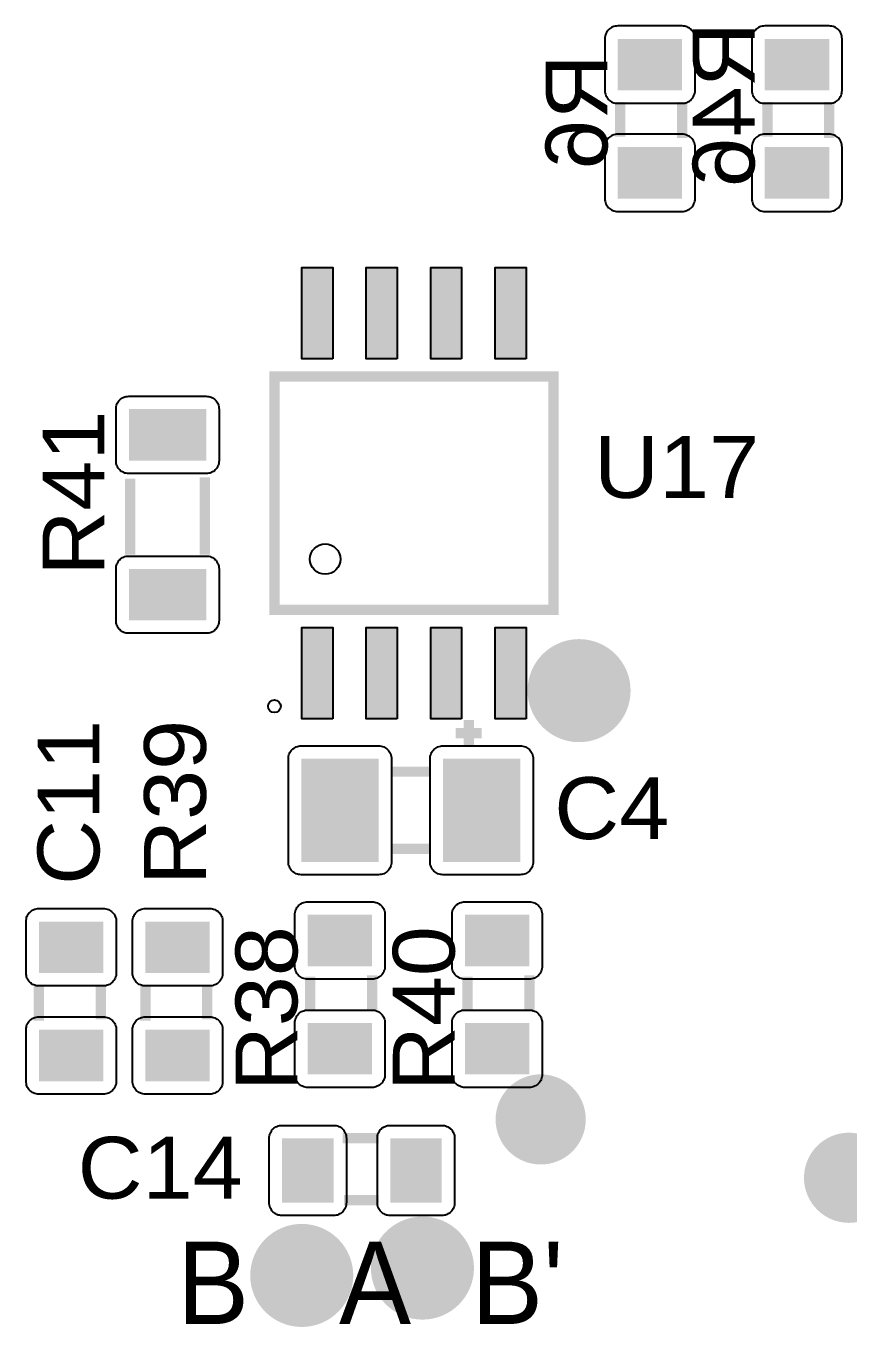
# Model space of a CAD drawing. Header units: inches. Extents: x 18.7 to 39.4, y 4.3 to 20.5.
# Drawn here: x 24.598 to 25.442, y 9.206 to 10.539 of the extents above; entities that cross this region are included whole.
import ezdxf

# ---------------------------------------------------------------- set-up
doc = ezdxf.new("R2010")
doc.units = ezdxf.units.IN
doc.header["$MEASUREMENT"] = 0
doc.styles.get("Standard").update_dxf_attribs({"font": 'arial.ttf'})

# ---------------------------------------------------------------- blocks, each defined once
blk = doc.blocks.new('RPAD')
blk.add_trace([(-0.5, -0.5), (-0.5, 0.5), (0.5, -0.5), (0.5, 0.5)])
blk = doc.blocks.new('EPAD')
at = {"const_width": 0.5}
blk.add_lwpolyline([(-0.25, 0, 1), (0.25, 0, 1)], format="xyb", close=True, dxfattribs=at)
blk = doc.blocks.new('NextionControlV4')
for points in [[(43.3236, 13.7123), (43.3236, 13.6723), (43.3237, 13.6712), (43.3238, 13.6702), (43.324, 13.6693), (43.3244, 13.6683), (43.3248, 13.6675), (43.3253, 13.6666), (43.3259, 13.6659), (43.3265, 13.6652), (43.3272, 13.6645), (43.328, 13.664), (43.3288, 13.6635), (43.3297, 13.663), (43.3306, 13.6627), (43.3316, 13.6625), (43.3326, 13.6623), (43.3336, 13.6623), (43.3836, 13.6623), (43.3846, 13.6623), (43.3856, 13.6625), (43.3866, 13.6627), (43.3875, 13.663), (43.3884, 13.6635), (43.3892, 13.664), (43.39, 13.6645), (43.3907, 13.6652), (43.3914, 13.6659), (43.3919, 13.6666), (43.3924, 13.6675), (43.3928, 13.6683), (43.3932, 13.6693), (43.3934, 13.6702), (43.3936, 13.6712), (43.3936, 13.6723), (43.3936, 13.7123), (43.3936, 13.7133), (43.3934, 13.7143), (43.3932, 13.7153), (43.3928, 13.7162), (43.3924, 13.7171), (43.3919, 13.7179), (43.3914, 13.7187), (43.3907, 13.7194), (43.39, 13.72), (43.3892, 13.7206), (43.3884, 13.7211), (43.3875, 13.7215), (43.3866, 13.7218), (43.3856, 13.7221), (43.3846, 13.7222), (43.3836, 13.7223), (43.3336, 13.7223), (43.3326, 13.7222), (43.3316, 13.7221), (43.3306, 13.7218), (43.3297, 13.7215), (43.3288, 13.7211), (43.328, 13.7206), (43.3272, 13.72), (43.3265, 13.7194), (43.3259, 13.7187), (43.3253, 13.7179), (43.3248, 13.7171), (43.3244, 13.7162), (43.324, 13.7153), (43.3238, 13.7143), (43.3237, 13.7133), (43.3236, 13.7123)], [(43.4378, 13.7123), (43.4378, 13.6723), (43.4378, 13.6712), (43.438, 13.6702), (43.4382, 13.6693), (43.4385, 13.6683), (43.439, 13.6675), (43.4395, 13.6666), (43.44, 13.6659), (43.4407, 13.6652), (43.4414, 13.6645), (43.4421, 13.664), (43.443, 13.6635), (43.4438, 13.663), (43.4448, 13.6627), (43.4457, 13.6625), (43.4467, 13.6623), (43.4478, 13.6623), (43.4978, 13.6623), (43.4988, 13.6623), (43.4998, 13.6625), (43.5008, 13.6627), (43.5017, 13.663), (43.5026, 13.6635), (43.5034, 13.664), (43.5042, 13.6645), (43.5049, 13.6652), (43.5055, 13.6659), (43.5061, 13.6666), (43.5066, 13.6675), (43.507, 13.6683), (43.5073, 13.6693), (43.5076, 13.6702), (43.5077, 13.6712), (43.5078, 13.6723), (43.5078, 13.7123), (43.5077, 13.7133), (43.5076, 13.7143), (43.5073, 13.7153), (43.507, 13.7162), (43.5066, 13.7171), (43.5061, 13.7179), (43.5055, 13.7187), (43.5049, 13.7194), (43.5042, 13.72), (43.5034, 13.7206), (43.5026, 13.7211), (43.5017, 13.7215), (43.5008, 13.7218), (43.4998, 13.7221), (43.4988, 13.7222), (43.4978, 13.7223), (43.4478, 13.7223), (43.4467, 13.7222), (43.4457, 13.7221), (43.4448, 13.7218), (43.4438, 13.7215), (43.443, 13.7211), (43.4421, 13.7206), (43.4414, 13.72), (43.4407, 13.7194), (43.44, 13.7187), (43.4395, 13.7179), (43.439, 13.7171), (43.4385, 13.7162), (43.4382, 13.7153), (43.438, 13.7143), (43.4378, 13.7133), (43.4378, 13.7123)], [(43.3236, 13.6283), (43.3236, 13.5883), (43.3237, 13.5872), (43.3238, 13.5862), (43.324, 13.5853), (43.3244, 13.5843), (43.3248, 13.5835), (43.3253, 13.5826), (43.3259, 13.5819), (43.3265, 13.5812), (43.3272, 13.5805), (43.328, 13.58), (43.3288, 13.5795), (43.3297, 13.579), (43.3306, 13.5787), (43.3316, 13.5785), (43.3326, 13.5783), (43.3336, 13.5783), (43.3836, 13.5783), (43.3846, 13.5783), (43.3856, 13.5785), (43.3866, 13.5787), (43.3875, 13.579), (43.3884, 13.5795), (43.3892, 13.58), (43.39, 13.5805), (43.3907, 13.5812), (43.3914, 13.5819), (43.3919, 13.5826), (43.3924, 13.5835), (43.3928, 13.5843), (43.3932, 13.5853), (43.3934, 13.5862), (43.3936, 13.5872), (43.3936, 13.5883), (43.3936, 13.6283), (43.3936, 13.6293), (43.3934, 13.6303), (43.3932, 13.6313), (43.3928, 13.6322), (43.3924, 13.6331), (43.3919, 13.6339), (43.3914, 13.6347), (43.3907, 13.6354), (43.39, 13.636), (43.3892, 13.6366), (43.3884, 13.6371), (43.3875, 13.6375), (43.3866, 13.6378), (43.3856, 13.6381), (43.3846, 13.6382), (43.3836, 13.6383), (43.3336, 13.6383), (43.3326, 13.6382), (43.3316, 13.6381), (43.3306, 13.6378), (43.3297, 13.6375), (43.3288, 13.6371), (43.328, 13.6366), (43.3272, 13.636), (43.3265, 13.6354), (43.3259, 13.6347), (43.3253, 13.6339), (43.3248, 13.6331), (43.3244, 13.6322), (43.324, 13.6313), (43.3238, 13.6303), (43.3237, 13.6293), (43.3236, 13.6283)], [(43.4378, 13.6283), (43.4378, 13.5883), (43.4378, 13.5872), (43.438, 13.5862), (43.4382, 13.5853), (43.4385, 13.5843), (43.439, 13.5835), (43.4395, 13.5826), (43.44, 13.5819), (43.4407, 13.5812), (43.4414, 13.5805), (43.4421, 13.58), (43.443, 13.5795), (43.4438, 13.579), (43.4448, 13.5787), (43.4457, 13.5785), (43.4467, 13.5783), (43.4478, 13.5783), (43.4978, 13.5783), (43.4988, 13.5783), (43.4998, 13.5785), (43.5008, 13.5787), (43.5017, 13.579), (43.5026, 13.5795), (43.5034, 13.58), (43.5042, 13.5805), (43.5049, 13.5812), (43.5055, 13.5819), (43.5061, 13.5826), (43.5066, 13.5835), (43.507, 13.5843), (43.5073, 13.5853), (43.5076, 13.5862), (43.5077, 13.5872), (43.5078, 13.5883), (43.5078, 13.6283), (43.5077, 13.6293), (43.5076, 13.6303), (43.5073, 13.6313), (43.507, 13.6322), (43.5066, 13.6331), (43.5061, 13.6339), (43.5055, 13.6347), (43.5049, 13.6354), (43.5042, 13.636), (43.5034, 13.6366), (43.5026, 13.6371), (43.5017, 13.6375), (43.5008, 13.6378), (43.4998, 13.6381), (43.4988, 13.6382), (43.4978, 13.6383), (43.4478, 13.6383), (43.4467, 13.6382), (43.4457, 13.6381), (43.4448, 13.6378), (43.4438, 13.6375), (43.443, 13.6371), (43.4421, 13.6366), (43.4414, 13.636), (43.4407, 13.6354), (43.44, 13.6347), (43.4395, 13.6339), (43.439, 13.6331), (43.4385, 13.6322), (43.4382, 13.6313), (43.438, 13.6303), (43.4378, 13.6293), (43.4378, 13.6283)], [(43.1124, 13.4639), (43.0884, 13.4639), (43.0884, 13.5349), (43.1124, 13.5349), (43.1124, 13.4639)], [(43.1624, 13.4639), (43.1384, 13.4639), (43.1384, 13.5349), (43.1624, 13.5349), (43.1624, 13.4639)], [(43.2124, 13.4639), (43.1884, 13.4639), (43.1884, 13.5349), (43.2124, 13.5349), (43.2124, 13.4639)], [(43.2624, 13.4639), (43.2384, 13.4639), (43.2384, 13.5349), (43.2624, 13.5349), (43.2624, 13.4639)], [(43.0241, 13.4249), (43.0241, 13.3849), (43.024, 13.3838), (43.0239, 13.3828), (43.0236, 13.3819), (43.0233, 13.3809), (43.0229, 13.3801), (43.0224, 13.3792), (43.0218, 13.3785), (43.0212, 13.3778), (43.0205, 13.3771), (43.0197, 13.3765), (43.0189, 13.3761), (43.018, 13.3756), (43.0171, 13.3753), (43.0161, 13.3751), (43.0151, 13.3749), (43.0141, 13.3749), (42.9541, 13.3749), (42.953, 13.3749), (42.952, 13.3751), (42.951, 13.3753), (42.9501, 13.3756), (42.9492, 13.3761), (42.9484, 13.3765), (42.9477, 13.3771), (42.947, 13.3778), (42.9463, 13.3785), (42.9457, 13.3792), (42.9452, 13.3801), (42.9448, 13.3809), (42.9445, 13.3819), (42.9443, 13.3828), (42.9441, 13.3838), (42.9441, 13.3849), (42.9441, 13.4249), (42.9441, 13.4259), (42.9443, 13.4269), (42.9445, 13.4279), (42.9448, 13.4288), (42.9452, 13.4297), (42.9457, 13.4305), (42.9463, 13.4313), (42.947, 13.432), (42.9477, 13.4326), (42.9484, 13.4332), (42.9492, 13.4337), (42.9501, 13.4341), (42.951, 13.4344), (42.952, 13.4347), (42.953, 13.4348), (42.9541, 13.4349), (43.0141, 13.4349), (43.0151, 13.4348), (43.0161, 13.4347), (43.0171, 13.4344), (43.018, 13.4341), (43.0189, 13.4337), (43.0197, 13.4332), (43.0205, 13.4326), (43.0212, 13.432), (43.0218, 13.4313), (43.0224, 13.4305), (43.0229, 13.4297), (43.0233, 13.4288), (43.0236, 13.4279), (43.0239, 13.4269), (43.024, 13.4259), (43.0241, 13.4249)], [(43.0241, 13.3009), (43.0241, 13.2609), (43.024, 13.2598), (43.0239, 13.2588), (43.0236, 13.2579), (43.0233, 13.2569), (43.0229, 13.2561), (43.0224, 13.2552), (43.0218, 13.2545), (43.0212, 13.2538), (43.0205, 13.2531), (43.0197, 13.2525), (43.0189, 13.2521), (43.018, 13.2516), (43.0171, 13.2513), (43.0161, 13.2511), (43.0151, 13.2509), (43.0141, 13.2509), (42.9541, 13.2509), (42.953, 13.2509), (42.952, 13.2511), (42.951, 13.2513), (42.9501, 13.2516), (42.9492, 13.2521), (42.9484, 13.2525), (42.9477, 13.2531), (42.947, 13.2538), (42.9463, 13.2545), (42.9457, 13.2552), (42.9452, 13.2561), (42.9448, 13.2569), (42.9445, 13.2579), (42.9443, 13.2588), (42.9441, 13.2598), (42.9441, 13.2609), (42.9441, 13.3009), (42.9441, 13.3019), (42.9443, 13.3029), (42.9445, 13.3039), (42.9448, 13.3048), (42.9452, 13.3057), (42.9457, 13.3065), (42.9463, 13.3073), (42.947, 13.308), (42.9477, 13.3086), (42.9484, 13.3092), (42.9492, 13.3097), (42.9501, 13.3101), (42.951, 13.3104), (42.952, 13.3107), (42.953, 13.3108), (42.9541, 13.3109), (43.0141, 13.3109), (43.0151, 13.3108), (43.0161, 13.3107), (43.0171, 13.3104), (43.018, 13.3101), (43.0189, 13.3097), (43.0197, 13.3092), (43.0205, 13.3086), (43.0212, 13.308), (43.0218, 13.3073), (43.0224, 13.3065), (43.0229, 13.3057), (43.0233, 13.3048), (43.0236, 13.3039), (43.0239, 13.3029), (43.024, 13.3019), (43.0241, 13.3009)], [(43.1124, 13.1844), (43.0884, 13.1844), (43.0884, 13.2554), (43.1124, 13.2554), (43.1124, 13.1844)], [(43.1624, 13.1844), (43.1384, 13.1844), (43.1384, 13.2554), (43.1624, 13.2554), (43.1624, 13.1844)], [(43.2124, 13.1844), (43.1884, 13.1844), (43.1884, 13.2554), (43.2124, 13.2554), (43.2124, 13.1844)], [(43.2624, 13.1844), (43.2384, 13.1844), (43.2384, 13.2554), (43.2624, 13.2554), (43.2624, 13.1844)], [(43.0879, 13.1635), (43.1479, 13.1635), (43.149, 13.1635), (43.15, 13.1633), (43.1509, 13.1631), (43.1519, 13.1628), (43.1527, 13.1623), (43.1536, 13.1618), (43.1543, 13.1613), (43.155, 13.1606), (43.1557, 13.1599), (43.1562, 13.1592), (43.1567, 13.1583), (43.1571, 13.1575), (43.1575, 13.1565), (43.1577, 13.1556), (43.1579, 13.1546), (43.1579, 13.1535), (43.1579, 13.0735), (43.1579, 13.0725), (43.1577, 13.0715), (43.1575, 13.0705), (43.1571, 13.0696), (43.1567, 13.0687), (43.1562, 13.0679), (43.1557, 13.0671), (43.155, 13.0664), (43.1543, 13.0658), (43.1536, 13.0652), (43.1527, 13.0647), (43.1519, 13.0643), (43.1509, 13.064), (43.15, 13.0637), (43.149, 13.0636), (43.1479, 13.0635), (43.0879, 13.0635), (43.0869, 13.0636), (43.0859, 13.0637), (43.0849, 13.064), (43.084, 13.0643), (43.0831, 13.0647), (43.0823, 13.0652), (43.0815, 13.0658), (43.0808, 13.0664), (43.0802, 13.0671), (43.0796, 13.0679), (43.0791, 13.0687), (43.0787, 13.0696), (43.0784, 13.0705), (43.0781, 13.0715), (43.078, 13.0725), (43.0779, 13.0735), (43.0779, 13.1535), (43.078, 13.1546), (43.0781, 13.1556), (43.0784, 13.1565), (43.0787, 13.1575), (43.0791, 13.1583), (43.0796, 13.1592), (43.0802, 13.1599), (43.0808, 13.1606), (43.0815, 13.1613), (43.0823, 13.1618), (43.0831, 13.1623), (43.084, 13.1628), (43.0849, 13.1631), (43.0859, 13.1633), (43.0869, 13.1635), (43.0879, 13.1635)], [(43.1979, 13.1635), (43.2579, 13.1635), (43.259, 13.1635), (43.26, 13.1633), (43.2609, 13.1631), (43.2619, 13.1628), (43.2627, 13.1623), (43.2636, 13.1618), (43.2643, 13.1613), (43.265, 13.1606), (43.2657, 13.1599), (43.2662, 13.1592), (43.2667, 13.1583), (43.2671, 13.1575), (43.2675, 13.1565), (43.2677, 13.1556), (43.2679, 13.1546), (43.2679, 13.1535), (43.2679, 13.0735), (43.2679, 13.0725), (43.2677, 13.0715), (43.2675, 13.0705), (43.2671, 13.0696), (43.2667, 13.0687), (43.2662, 13.0679), (43.2657, 13.0671), (43.265, 13.0664), (43.2643, 13.0658), (43.2636, 13.0652), (43.2627, 13.0647), (43.2619, 13.0643), (43.2609, 13.064), (43.26, 13.0637), (43.259, 13.0636), (43.2579, 13.0635), (43.1979, 13.0635), (43.1969, 13.0636), (43.1959, 13.0637), (43.1949, 13.064), (43.194, 13.0643), (43.1931, 13.0647), (43.1923, 13.0652), (43.1915, 13.0658), (43.1908, 13.0664), (43.1902, 13.0671), (43.1896, 13.0679), (43.1891, 13.0687), (43.1887, 13.0696), (43.1884, 13.0705), (43.1881, 13.0715), (43.188, 13.0725), (43.1879, 13.0735), (43.1879, 13.1535), (43.188, 13.1546), (43.1881, 13.1556), (43.1884, 13.1565), (43.1887, 13.1575), (43.1891, 13.1583), (43.1896, 13.1592), (43.1902, 13.1599), (43.1908, 13.1606), (43.1915, 13.1613), (43.1923, 13.1618), (43.1931, 13.1623), (43.194, 13.1628), (43.1949, 13.1631), (43.1959, 13.1633), (43.1969, 13.1635), (43.1979, 13.1635)], [(42.9443, 13.0272), (42.9443, 12.9872), (42.9442, 12.9862), (42.9441, 12.9852), (42.9438, 12.9842), (42.9435, 12.9833), (42.9431, 12.9824), (42.9426, 12.9816), (42.942, 12.9808), (42.9414, 12.9801), (42.9407, 12.9795), (42.9399, 12.9789), (42.9391, 12.9784), (42.9382, 12.978), (42.9373, 12.9777), (42.9363, 12.9774), (42.9353, 12.9773), (42.9343, 12.9772), (42.8843, 12.9772), (42.8832, 12.9773), (42.8822, 12.9774), (42.8812, 12.9777), (42.8803, 12.978), (42.8794, 12.9784), (42.8786, 12.9789), (42.8779, 12.9795), (42.8771, 12.9801), (42.8765, 12.9808), (42.8759, 12.9816), (42.8754, 12.9824), (42.875, 12.9833), (42.8747, 12.9842), (42.8745, 12.9852), (42.8743, 12.9862), (42.8743, 12.9872), (42.8743, 13.0272), (42.8743, 13.0283), (42.8745, 13.0293), (42.8747, 13.0302), (42.875, 13.0312), (42.8754, 13.032), (42.8759, 13.0329), (42.8765, 13.0336), (42.8771, 13.0343), (42.8779, 13.035), (42.8786, 13.0355), (42.8794, 13.036), (42.8803, 13.0365), (42.8812, 13.0368), (42.8822, 13.037), (42.8832, 13.0372), (42.8843, 13.0372), (42.9343, 13.0372), (42.9353, 13.0372), (42.9363, 13.037), (42.9373, 13.0368), (42.9382, 13.0365), (42.9391, 13.036), (42.9399, 13.0355), (42.9407, 13.035), (42.9414, 13.0343), (42.942, 13.0336), (42.9426, 13.0329), (42.9431, 13.032), (42.9435, 13.0312), (42.9438, 13.0302), (42.9441, 13.0293), (42.9442, 13.0283), (42.9443, 13.0272)], [(43.0269, 13.0272), (43.0269, 12.9872), (43.0269, 12.9862), (43.0267, 12.9852), (43.0265, 12.9842), (43.0262, 12.9833), (43.0257, 12.9824), (43.0253, 12.9816), (43.0247, 12.9808), (43.024, 12.9801), (43.0233, 12.9795), (43.0226, 12.9789), (43.0217, 12.9784), (43.0209, 12.978), (43.0199, 12.9777), (43.019, 12.9774), (43.018, 12.9773), (43.0169, 12.9772), (42.9669, 12.9772), (42.9659, 12.9773), (42.9649, 12.9774), (42.9639, 12.9777), (42.963, 12.978), (42.9621, 12.9784), (42.9613, 12.9789), (42.9605, 12.9795), (42.9598, 12.9801), (42.9592, 12.9808), (42.9586, 12.9816), (42.9581, 12.9824), (42.9577, 12.9833), (42.9574, 12.9842), (42.9571, 12.9852), (42.957, 12.9862), (42.9569, 12.9872), (42.9569, 13.0272), (42.957, 13.0283), (42.9571, 13.0293), (42.9574, 13.0302), (42.9577, 13.0312), (42.9581, 13.032), (42.9586, 13.0329), (42.9592, 13.0336), (42.9598, 13.0343), (42.9605, 13.035), (42.9613, 13.0355), (42.9621, 13.036), (42.963, 13.0365), (42.9639, 13.0368), (42.9649, 13.037), (42.9659, 13.0372), (42.9669, 13.0372), (43.0169, 13.0372), (43.018, 13.0372), (43.019, 13.037), (43.0199, 13.0368), (43.0209, 13.0365), (43.0217, 13.036), (43.0226, 13.0355), (43.0233, 13.035), (43.024, 13.0343), (43.0247, 13.0336), (43.0253, 13.0329), (43.0257, 13.032), (43.0262, 13.0312), (43.0265, 13.0302), (43.0267, 13.0293), (43.0269, 13.0283), (43.0269, 13.0272)], [(43.0829, 12.9925), (43.0829, 13.0325), (43.083, 13.0335), (43.0831, 13.0345), (43.0834, 13.0355), (43.0837, 13.0364), (43.0841, 13.0373), (43.0846, 13.0381), (43.0852, 13.0389), (43.0858, 13.0396), (43.0865, 13.0402), (43.0873, 13.0408), (43.0881, 13.0413), (43.089, 13.0417), (43.0899, 13.042), (43.0909, 13.0423), (43.0919, 13.0424), (43.0929, 13.0425), (43.1429, 13.0425), (43.144, 13.0424), (43.145, 13.0423), (43.1459, 13.042), (43.1469, 13.0417), (43.1477, 13.0413), (43.1486, 13.0408), (43.1493, 13.0402), (43.15, 13.0396), (43.1507, 13.0389), (43.1512, 13.0381), (43.1517, 13.0373), (43.1521, 13.0364), (43.1525, 13.0355), (43.1527, 13.0345), (43.1529, 13.0335), (43.1529, 13.0325), (43.1529, 12.9925), (43.1529, 12.9915), (43.1527, 12.9904), (43.1525, 12.9895), (43.1521, 12.9886), (43.1517, 12.9877), (43.1512, 12.9869), (43.1507, 12.9861), (43.15, 12.9854), (43.1493, 12.9847), (43.1486, 12.9842), (43.1477, 12.9837), (43.1469, 12.9833), (43.1459, 12.9829), (43.145, 12.9827), (43.144, 12.9825), (43.1429, 12.9825), (43.0929, 12.9825), (43.0919, 12.9825), (43.0909, 12.9827), (43.0899, 12.9829), (43.089, 12.9833), (43.0881, 12.9837), (43.0873, 12.9842), (43.0865, 12.9847), (43.0858, 12.9854), (43.0852, 12.9861), (43.0846, 12.9869), (43.0841, 12.9877), (43.0837, 12.9886), (43.0834, 12.9895), (43.0831, 12.9904), (43.083, 12.9915), (43.0829, 12.9925)], [(43.205, 12.9925), (43.205, 13.0325), (43.205, 13.0335), (43.2052, 13.0345), (43.2054, 13.0355), (43.2057, 13.0364), (43.2062, 13.0373), (43.2066, 13.0381), (43.2072, 13.0389), (43.2079, 13.0396), (43.2086, 13.0402), (43.2093, 13.0408), (43.2102, 13.0413), (43.211, 13.0417), (43.212, 13.042), (43.2129, 13.0423), (43.2139, 13.0424), (43.215, 13.0425), (43.265, 13.0425), (43.266, 13.0424), (43.267, 13.0423), (43.268, 13.042), (43.2689, 13.0417), (43.2698, 13.0413), (43.2706, 13.0408), (43.2714, 13.0402), (43.2721, 13.0396), (43.2727, 13.0389), (43.2733, 13.0381), (43.2738, 13.0373), (43.2742, 13.0364), (43.2745, 13.0355), (43.2748, 13.0345), (43.2749, 13.0335), (43.275, 13.0325), (43.275, 12.9925), (43.2749, 12.9915), (43.2748, 12.9904), (43.2745, 12.9895), (43.2742, 12.9886), (43.2738, 12.9877), (43.2733, 12.9869), (43.2727, 12.9861), (43.2721, 12.9854), (43.2714, 12.9847), (43.2706, 12.9842), (43.2698, 12.9837), (43.2689, 12.9833), (43.268, 12.9829), (43.267, 12.9827), (43.266, 12.9825), (43.265, 12.9825), (43.215, 12.9825), (43.2139, 12.9825), (43.2129, 12.9827), (43.212, 12.9829), (43.211, 12.9833), (43.2102, 12.9837), (43.2093, 12.9842), (43.2086, 12.9847), (43.2079, 12.9854), (43.2072, 12.9861), (43.2066, 12.9869), (43.2062, 12.9877), (43.2057, 12.9886), (43.2054, 12.9895), (43.2052, 12.9904), (43.205, 12.9915), (43.205, 12.9925)], [(43.0829, 12.9085), (43.0829, 12.9485), (43.083, 12.9495), (43.0831, 12.9505), (43.0834, 12.9515), (43.0837, 12.9524), (43.0841, 12.9533), (43.0846, 12.9541), (43.0852, 12.9549), (43.0858, 12.9556), (43.0865, 12.9562), (43.0873, 12.9568), (43.0881, 12.9573), (43.089, 12.9577), (43.0899, 12.958), (43.0909, 12.9583), (43.0919, 12.9584), (43.0929, 12.9585), (43.1429, 12.9585), (43.144, 12.9584), (43.145, 12.9583), (43.1459, 12.958), (43.1469, 12.9577), (43.1477, 12.9573), (43.1486, 12.9568), (43.1493, 12.9562), (43.15, 12.9556), (43.1507, 12.9549), (43.1512, 12.9541), (43.1517, 12.9533), (43.1521, 12.9524), (43.1525, 12.9515), (43.1527, 12.9505), (43.1529, 12.9495), (43.1529, 12.9485), (43.1529, 12.9085), (43.1529, 12.9075), (43.1527, 12.9064), (43.1525, 12.9055), (43.1521, 12.9046), (43.1517, 12.9037), (43.1512, 12.9029), (43.1507, 12.9021), (43.15, 12.9014), (43.1493, 12.9007), (43.1486, 12.9002), (43.1477, 12.8997), (43.1469, 12.8993), (43.1459, 12.8989), (43.145, 12.8987), (43.144, 12.8985), (43.1429, 12.8985), (43.0929, 12.8985), (43.0919, 12.8985), (43.0909, 12.8987), (43.0899, 12.8989), (43.089, 12.8993), (43.0881, 12.8997), (43.0873, 12.9002), (43.0865, 12.9007), (43.0858, 12.9014), (43.0852, 12.9021), (43.0846, 12.9029), (43.0841, 12.9037), (43.0837, 12.9046), (43.0834, 12.9055), (43.0831, 12.9064), (43.083, 12.9075), (43.0829, 12.9085)], [(43.205, 12.9085), (43.205, 12.9485), (43.205, 12.9495), (43.2052, 12.9505), (43.2054, 12.9515), (43.2057, 12.9524), (43.2062, 12.9533), (43.2066, 12.9541), (43.2072, 12.9549), (43.2079, 12.9556), (43.2086, 12.9562), (43.2093, 12.9568), (43.2102, 12.9573), (43.211, 12.9577), (43.212, 12.958), (43.2129, 12.9583), (43.2139, 12.9584), (43.215, 12.9585), (43.265, 12.9585), (43.266, 12.9584), (43.267, 12.9583), (43.268, 12.958), (43.2689, 12.9577), (43.2698, 12.9573), (43.2706, 12.9568), (43.2714, 12.9562), (43.2721, 12.9556), (43.2727, 12.9549), (43.2733, 12.9541), (43.2738, 12.9533), (43.2742, 12.9524), (43.2745, 12.9515), (43.2748, 12.9505), (43.2749, 12.9495), (43.275, 12.9485), (43.275, 12.9085), (43.2749, 12.9075), (43.2748, 12.9064), (43.2745, 12.9055), (43.2742, 12.9046), (43.2738, 12.9037), (43.2733, 12.9029), (43.2727, 12.9021), (43.2721, 12.9014), (43.2714, 12.9007), (43.2706, 12.9002), (43.2698, 12.8997), (43.2689, 12.8993), (43.268, 12.8989), (43.267, 12.8987), (43.266, 12.8985), (43.265, 12.8985), (43.215, 12.8985), (43.2139, 12.8985), (43.2129, 12.8987), (43.212, 12.8989), (43.211, 12.8993), (43.2102, 12.8997), (43.2093, 12.9002), (43.2086, 12.9007), (43.2079, 12.9014), (43.2072, 12.9021), (43.2066, 12.9029), (43.2062, 12.9037), (43.2057, 12.9046), (43.2054, 12.9055), (43.2052, 12.9064), (43.205, 12.9075), (43.205, 12.9085)], [(42.9443, 12.9432), (42.9443, 12.9032), (42.9442, 12.9022), (42.9441, 12.9012), (42.9438, 12.9002), (42.9435, 12.8993), (42.9431, 12.8984), (42.9426, 12.8976), (42.942, 12.8968), (42.9414, 12.8961), (42.9407, 12.8955), (42.9399, 12.8949), (42.9391, 12.8944), (42.9382, 12.894), (42.9373, 12.8937), (42.9363, 12.8934), (42.9353, 12.8933), (42.9343, 12.8932), (42.8843, 12.8932), (42.8832, 12.8933), (42.8822, 12.8934), (42.8812, 12.8937), (42.8803, 12.894), (42.8794, 12.8944), (42.8786, 12.8949), (42.8779, 12.8955), (42.8771, 12.8961), (42.8765, 12.8968), (42.8759, 12.8976), (42.8754, 12.8984), (42.875, 12.8993), (42.8747, 12.9002), (42.8745, 12.9012), (42.8743, 12.9022), (42.8743, 12.9032), (42.8743, 12.9432), (42.8743, 12.9443), (42.8745, 12.9453), (42.8747, 12.9462), (42.875, 12.9472), (42.8754, 12.948), (42.8759, 12.9489), (42.8765, 12.9496), (42.8771, 12.9503), (42.8779, 12.951), (42.8786, 12.9515), (42.8794, 12.952), (42.8803, 12.9525), (42.8812, 12.9528), (42.8822, 12.953), (42.8832, 12.9532), (42.8843, 12.9532), (42.9343, 12.9532), (42.9353, 12.9532), (42.9363, 12.953), (42.9373, 12.9528), (42.9382, 12.9525), (42.9391, 12.952), (42.9399, 12.9515), (42.9407, 12.951), (42.9414, 12.9503), (42.942, 12.9496), (42.9426, 12.9489), (42.9431, 12.948), (42.9435, 12.9472), (42.9438, 12.9462), (42.9441, 12.9453), (42.9442, 12.9443), (42.9443, 12.9432)], [(43.0269, 12.9432), (43.0269, 12.9032), (43.0269, 12.9022), (43.0267, 12.9012), (43.0265, 12.9002), (43.0262, 12.8993), (43.0257, 12.8984), (43.0253, 12.8976), (43.0247, 12.8968), (43.024, 12.8961), (43.0233, 12.8955), (43.0226, 12.8949), (43.0217, 12.8944), (43.0209, 12.894), (43.0199, 12.8937), (43.019, 12.8934), (43.018, 12.8933), (43.0169, 12.8932), (42.9669, 12.8932), (42.9659, 12.8933), (42.9649, 12.8934), (42.9639, 12.8937), (42.963, 12.894), (42.9621, 12.8944), (42.9613, 12.8949), (42.9605, 12.8955), (42.9598, 12.8961), (42.9592, 12.8968), (42.9586, 12.8976), (42.9581, 12.8984), (42.9577, 12.8993), (42.9574, 12.9002), (42.9571, 12.9012), (42.957, 12.9022), (42.9569, 12.9032), (42.9569, 12.9432), (42.957, 12.9443), (42.9571, 12.9453), (42.9574, 12.9462), (42.9577, 12.9472), (42.9581, 12.948), (42.9586, 12.9489), (42.9592, 12.9496), (42.9598, 12.9503), (42.9605, 12.951), (42.9613, 12.9515), (42.9621, 12.952), (42.963, 12.9525), (42.9639, 12.9528), (42.9649, 12.953), (42.9659, 12.9532), (42.9669, 12.9532), (43.0169, 12.9532), (43.018, 12.9532), (43.019, 12.953), (43.0199, 12.9528), (43.0209, 12.9525), (43.0217, 12.952), (43.0226, 12.9515), (43.0233, 12.951), (43.024, 12.9503), (43.0247, 12.9496), (43.0253, 12.9489), (43.0257, 12.948), (43.0262, 12.9472), (43.0265, 12.9462), (43.0267, 12.9453), (43.0269, 12.9443), (43.0269, 12.9432)], [(43.113, 12.799), (43.073, 12.799), (43.0719, 12.7991), (43.0709, 12.7992), (43.07, 12.7994), (43.069, 12.7998), (43.0682, 12.8002), (43.0673, 12.8007), (43.0666, 12.8013), (43.0659, 12.8019), (43.0652, 12.8026), (43.0647, 12.8034), (43.0642, 12.8042), (43.0637, 12.8051), (43.0634, 12.806), (43.0632, 12.807), (43.063, 12.808), (43.063, 12.809), (43.063, 12.859), (43.063, 12.86), (43.0632, 12.861), (43.0634, 12.862), (43.0637, 12.8629), (43.0642, 12.8638), (43.0647, 12.8646), (43.0652, 12.8654), (43.0659, 12.8661), (43.0666, 12.8668), (43.0673, 12.8673), (43.0682, 12.8678), (43.069, 12.8682), (43.07, 12.8686), (43.0709, 12.8688), (43.0719, 12.869), (43.073, 12.869), (43.113, 12.869), (43.114, 12.869), (43.115, 12.8688), (43.116, 12.8686), (43.1169, 12.8682), (43.1178, 12.8678), (43.1186, 12.8673), (43.1194, 12.8668), (43.1201, 12.8661), (43.1207, 12.8654), (43.1213, 12.8646), (43.1218, 12.8638), (43.1222, 12.8629), (43.1225, 12.862), (43.1228, 12.861), (43.1229, 12.86), (43.123, 12.859), (43.123, 12.809), (43.1229, 12.808), (43.1228, 12.807), (43.1225, 12.806), (43.1222, 12.8051), (43.1218, 12.8042), (43.1213, 12.8034), (43.1207, 12.8026), (43.1201, 12.8019), (43.1194, 12.8013), (43.1186, 12.8007), (43.1178, 12.8002), (43.1169, 12.7998), (43.116, 12.7994), (43.115, 12.7992), (43.114, 12.7991), (43.113, 12.799)], [(43.197, 12.799), (43.157, 12.799), (43.1559, 12.7991), (43.1549, 12.7992), (43.154, 12.7994), (43.153, 12.7998), (43.1522, 12.8002), (43.1513, 12.8007), (43.1506, 12.8013), (43.1499, 12.8019), (43.1492, 12.8026), (43.1487, 12.8034), (43.1482, 12.8042), (43.1477, 12.8051), (43.1474, 12.806), (43.1472, 12.807), (43.147, 12.808), (43.147, 12.809), (43.147, 12.859), (43.147, 12.86), (43.1472, 12.861), (43.1474, 12.862), (43.1477, 12.8629), (43.1482, 12.8638), (43.1487, 12.8646), (43.1492, 12.8654), (43.1499, 12.8661), (43.1506, 12.8668), (43.1513, 12.8673), (43.1522, 12.8678), (43.153, 12.8682), (43.154, 12.8686), (43.1549, 12.8688), (43.1559, 12.869), (43.157, 12.869), (43.197, 12.869), (43.198, 12.869), (43.199, 12.8688), (43.2, 12.8686), (43.2009, 12.8682), (43.2018, 12.8678), (43.2026, 12.8673), (43.2034, 12.8668), (43.2041, 12.8661), (43.2047, 12.8654), (43.2053, 12.8646), (43.2058, 12.8638), (43.2062, 12.8629), (43.2065, 12.862), (43.2068, 12.861), (43.2069, 12.86), (43.207, 12.859), (43.207, 12.809), (43.2069, 12.808), (43.2068, 12.807), (43.2065, 12.806), (43.2062, 12.8051), (43.2058, 12.8042), (43.2053, 12.8034), (43.2047, 12.8026), (43.2041, 12.8019), (43.2034, 12.8013), (43.2026, 12.8007), (43.2018, 12.8002), (43.2009, 12.7998), (43.2, 12.7994), (43.199, 12.7992), (43.198, 12.7991), (43.197, 12.799)]]:
    blk.add_lwpolyline(points, close=True)
for points, const_width in [([(43.3356, 13.6633), (43.3356, 13.6363)], 0.008), ([(43.3356, 13.6633), (43.3356, 13.6363)], 0.008), ([(43.3356, 13.6633), (43.3356, 13.6363)], 0.008), ([(43.3836, 13.6633), (43.3836, 13.6353)], 0.008), ([(43.3836, 13.6633), (43.3836, 13.6353)], 0.008), ([(43.3836, 13.6633), (43.3836, 13.6353)], 0.008), ([(43.4498, 13.6633), (43.4498, 13.6363)], 0.008), ([(43.4498, 13.6633), (43.4498, 13.6363)], 0.008), ([(43.4498, 13.6633), (43.4498, 13.6363)], 0.008), ([(43.4978, 13.6633), (43.4978, 13.6353)], 0.008), ([(43.4978, 13.6633), (43.4978, 13.6353)], 0.008), ([(43.4978, 13.6633), (43.4978, 13.6353)], 0.008), ([(43.2837, 13.2691), (43.2837, 13.4502), (43.0671, 13.4502), (43.0671, 13.2691), (43.2837, 13.2691)], 0.00787), ([(43.2837, 13.2691), (43.2837, 13.4502), (43.0671, 13.4502), (43.0671, 13.2691), (43.2837, 13.2691)], 0.00787), ([(43.2837, 13.2691), (43.2837, 13.4502), (43.0671, 13.4502), (43.0671, 13.2691), (43.2837, 13.2691)], 0.00787), ([(42.9551, 13.3709), (42.9551, 13.3119)], 0.008), ([(42.9551, 13.3709), (42.9551, 13.3119)], 0.008), ([(42.9551, 13.3709), (42.9551, 13.3119)], 0.008), ([(43.0131, 13.3719), (43.0131, 13.3119)], 0.008), ([(43.0131, 13.3719), (43.0131, 13.3119)], 0.008), ([(43.0131, 13.3719), (43.0131, 13.3119)], 0.008), ([(43.2179, 13.1835), (43.2179, 13.1635)], 0.008), ([(43.2179, 13.1835), (43.2179, 13.1635)], 0.008), ([(43.2179, 13.1835), (43.2179, 13.1635)], 0.008), ([(43.2079, 13.1735), (43.2279, 13.1735)], 0.008), ([(43.2079, 13.1735), (43.2279, 13.1735)], 0.008), ([(43.2079, 13.1735), (43.2279, 13.1735)], 0.008), ([(43.1579, 13.1435), (43.1879, 13.1435)], 0.008), ([(43.1579, 13.1435), (43.1879, 13.1435)], 0.008), ([(43.1579, 13.1435), (43.1879, 13.1435)], 0.008), ([(43.1579, 13.0835), (43.1879, 13.0835)], 0.008), ([(43.1579, 13.0835), (43.1879, 13.0835)], 0.008), ([(43.1579, 13.0835), (43.1879, 13.0835)], 0.008), ([(43.0949, 12.9575), (43.0949, 12.9845)], 0.008), ([(43.0949, 12.9575), (43.0949, 12.9845)], 0.008), ([(43.0949, 12.9575), (43.0949, 12.9845)], 0.008), ([(43.1429, 12.9575), (43.1429, 12.9855)], 0.008), ([(43.1429, 12.9575), (43.1429, 12.9855)], 0.008), ([(43.1429, 12.9575), (43.1429, 12.9855)], 0.008), ([(43.217, 12.9575), (43.217, 12.9845)], 0.008), ([(43.217, 12.9575), (43.217, 12.9845)], 0.008), ([(43.217, 12.9575), (43.217, 12.9845)], 0.008), ([(43.265, 12.9575), (43.265, 12.9855)], 0.008), ([(43.265, 12.9575), (43.265, 12.9855)], 0.008), ([(43.265, 12.9575), (43.265, 12.9855)], 0.008), ([(42.8843, 12.9782), (42.8843, 12.9502)], 0.008), ([(42.8843, 12.9782), (42.8843, 12.9502)], 0.008), ([(42.8843, 12.9782), (42.8843, 12.9502)], 0.008), ([(42.9323, 12.9782), (42.9323, 12.9512)], 0.008), ([(42.9323, 12.9782), (42.9323, 12.9512)], 0.008), ([(42.9323, 12.9782), (42.9323, 12.9512)], 0.008), ([(42.9669, 12.9782), (42.9669, 12.9502)], 0.008), ([(42.9669, 12.9782), (42.9669, 12.9502)], 0.008), ([(42.9669, 12.9782), (42.9669, 12.9502)], 0.008), ([(43.0149, 12.9782), (43.0149, 12.9512)], 0.008), ([(43.0149, 12.9782), (43.0149, 12.9512)], 0.008), ([(43.0149, 12.9782), (43.0149, 12.9512)], 0.008), ([(43.148, 12.859), (43.12, 12.859)], 0.008), ([(43.148, 12.859), (43.12, 12.859)], 0.008), ([(43.148, 12.859), (43.12, 12.859)], 0.008), ([(43.148, 12.811), (43.121, 12.811)], 0.008), ([(43.148, 12.811), (43.121, 12.811)], 0.008), ([(43.148, 12.811), (43.121, 12.811)], 0.008)]:
    blk.add_lwpolyline(points, dxfattribs=dict(const_width=const_width))
for centre, radius in [((43.1065, 13.3085), 0.0118), ((43.1065, 13.3085), 0.0118), ((43.1065, 13.3085), 0.0118), ((43.0671, 13.1943), 0.00492), ((43.0671, 13.1943), 0.00492), ((43.0671, 13.1943), 0.00492)]:
    blk.add_circle(centre, radius)
for p, xscale, yscale, rotation in [((43.3586, 13.6923), 0.04, 0.05, 90), ((43.4728, 13.6923), 0.04, 0.05, 90), ((43.3586, 13.6083), 0.04, 0.05, 90), ((43.4728, 13.6083), 0.04, 0.05, 90), ((43.1004, 13.4994), 0.024, 0.071, 180), ((43.1504, 13.4994), 0.024, 0.071, 180), ((43.2004, 13.4994), 0.024, 0.071, 180), ((43.2504, 13.4994), 0.024, 0.071, 180), ((42.9841, 13.4049), 0.04, 0.06, 270), ((42.9841, 13.2809), 0.04, 0.06, 270), ((43.1004, 13.2199), 0.024, 0.071, 180), ((43.1504, 13.2199), 0.024, 0.071, 180), ((43.2004, 13.2199), 0.024, 0.071, 180), ((43.2504, 13.2199), 0.024, 0.071, 180), ((42.9093, 13.0072), 0.04, 0.05, 270), ((42.9919, 13.0072), 0.04, 0.05, 270), ((43.1179, 13.0125), 0.04, 0.05, 90), ((43.24, 13.0125), 0.04, 0.05, 90), ((43.1179, 12.9285), 0.04, 0.05, 90), ((43.24, 12.9285), 0.04, 0.05, 90), ((42.9093, 12.9232), 0.04, 0.05, 270), ((42.9919, 12.9232), 0.04, 0.05, 270), ((43.093, 12.834), 0.04, 0.05, 180), ((43.177, 12.834), 0.04, 0.05, 180)]:
    blk.add_blockref('RPAD', p, dxfattribs=dict(xscale=xscale, yscale=yscale, rotation=rotation))
for name, p, xscale, yscale in [('EPAD', (43.3036, 13.2064), 0.08, 0.08), ('RPAD', (43.1179, 13.1135), 0.06, 0.08), ('RPAD', (43.2279, 13.1135), 0.06, 0.08), ('EPAD', (43.2738, 12.8736), 0.07, 0.07), ('EPAD', (43.5132, 12.8283), 0.07, 0.07), ('EPAD', (43.182, 12.7582), 0.08, 0.08), ('EPAD', (43.0883, 12.7525), 0.08, 0.08)]:
    blk.add_blockref(name, p, dxfattribs=dict(xscale=xscale, yscale=yscale))
at = {"text_generation_flag": 2, "width": 1.041667}
for s, p in [('R46', (43.4398, 13.7253)), ('R46', (43.4398, 13.7253)), ('R46', (43.4398, 13.7253)), ('R6', (43.3256, 13.7003)), ('R6', (43.3256, 13.7003)), ('R6', (43.3256, 13.7003))]:
    blk.add_text(s, height=0.048, rotation=90, dxfattribs=at).set_placement(p)
at = {"width": 1.041667}
for s, p in [('R41', (42.9351, 13.2957)), ('R41', (42.9351, 13.2957)), ('R41', (42.9351, 13.2957)), ('C11', (42.9312, 13.0556)), ('C11', (42.9312, 13.0556)), ('C11', (42.9312, 13.0556)), ('R39', (43.0139, 13.0556)), ('R39', (43.0139, 13.0556)), ('R39', (43.0139, 13.0556)), ('R38', (43.0849, 12.8955)), ('R38', (43.0849, 12.8955)), ('R38', (43.0849, 12.8955)), ('R40', (43.207, 12.8955)), ('R40', (43.207, 12.8955)), ('R40', (43.207, 12.8955))]:
    blk.add_text(s, height=0.048, rotation=90, dxfattribs=at).set_placement(p)
for s, height, width, p in [('U17', 0.048, 1.041667, (43.3152, 13.356)), ('U17', 0.048, 1.041667, (43.3152, 13.356)), ('U17', 0.048, 1.041667, (43.3152, 13.356)), ('C4', 0.048, 1.041667, (43.2843, 13.0912)), ('C4', 0.048, 1.041667, (43.2843, 13.0912)), ('C4', 0.048, 1.041667, (43.2843, 13.0912)), ('C14', 0.048, 1.041667, (42.9143, 12.8121)), ('C14', 0.048, 1.041667, (42.9143, 12.8121)), ('C14', 0.048, 1.041667, (42.9143, 12.8121)), ("B   A  B'", 0.064, 0.9375, (42.9915, 12.7148)), ("B   A  B'", 0.064, 0.9375, (42.9915, 12.7148)), ("B   A  B'", 0.064, 0.9375, (42.9915, 12.7148))]:
    blk.add_text(s, height=height, dxfattribs=dict(width=width)).set_placement(p)

msp = doc.modelspace()

# ---------------------------------------------------------------- block references
at = {"xscale": 1.32, "yscale": 1.32, "zscale": 1.32}
msp.add_blockref('NextionControlV4', (-31.9957, -7.5748), dxfattribs=at)

doc.saveas('drawing.dxf')
